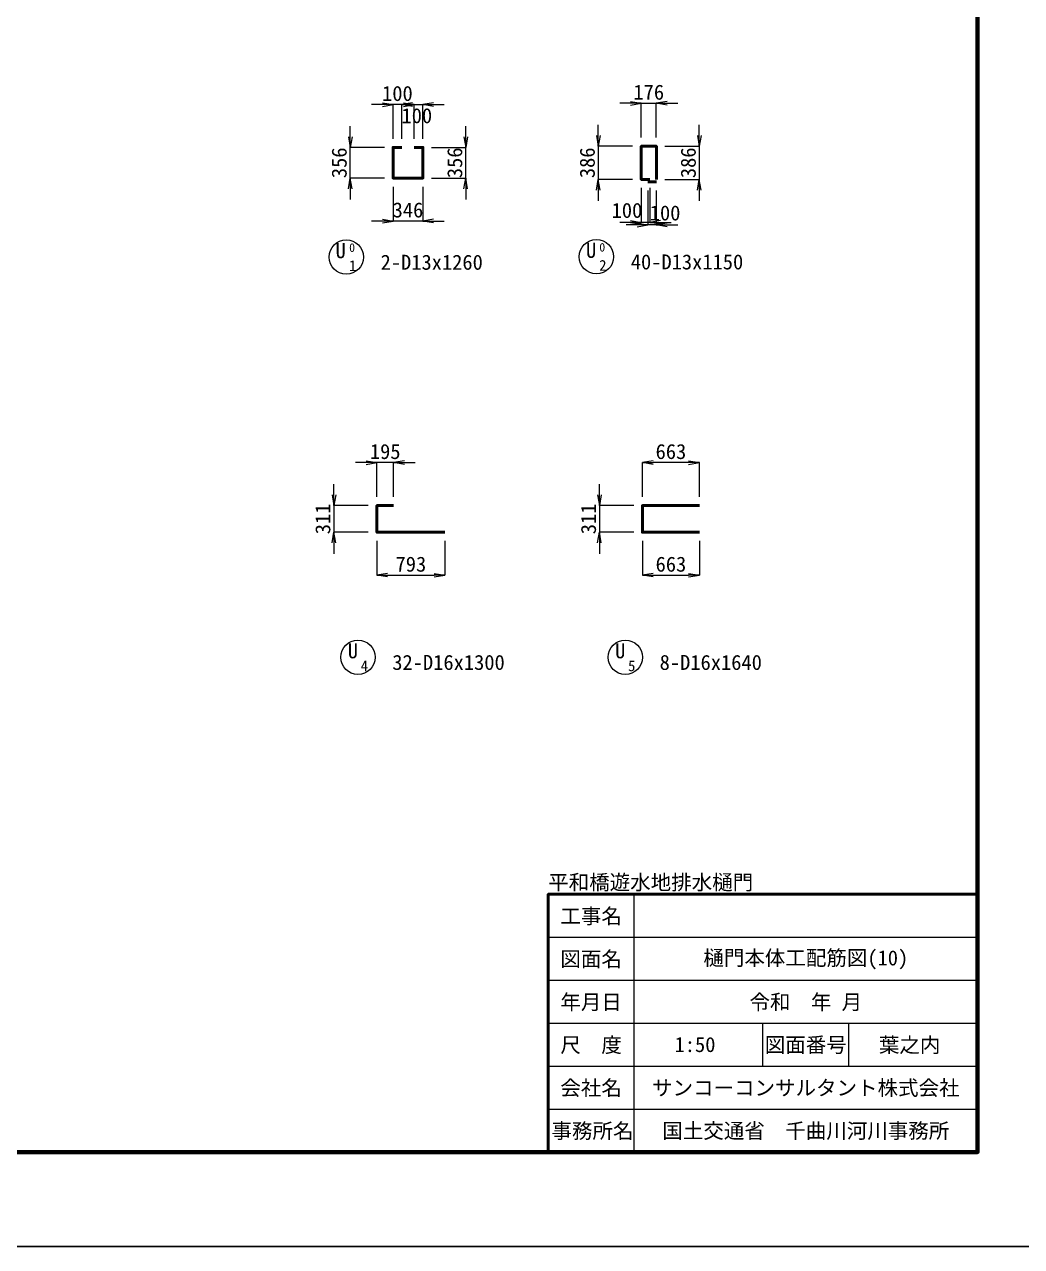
# Model space of a CAD drawing. Header units: millimetres. Extents: x 169470 to 758170, y -17820 to 11880.
# Drawn here: x 577846 to 589457, y -17820 to -3595 of the extents above; entities that cross this region are included whole.
import ezdxf
from ezdxf.enums import TextEntityAlignment as Align

# ---------------------------------------------------------------- set-up
doc = ezdxf.new("R2010")
doc.units = ezdxf.units.MM
doc.header["$LTSCALE"] = 50
doc.header["$PDSIZE"] = 300
doc.layers.get('Defpoints').update_dxf_attribs({"color": 151})
for name, color, linetype, lineweight in [('D-STR', 1, 'Continuous', 50), ('D-STR-DIM', 7, 'Continuous', 13), ('D-STR-TXT', 7, 'Continuous', 13), ('D-TTL', 2, 'Continuous', 140), ('D-TTL-FRAM', 2, 'Continuous', 50), ('D-TTL-LINE', 7, 'Continuous', 13), ('D-TTL-TXT', 7, 'Continuous', 13)]:
    doc.layers.add(name, color=color, linetype=linetype, lineweight=lineweight)
doc.styles.add('MS ゴシック', font='MS Gothic.ttf')
doc.styles.add('YOKO_GOTHIC', font='MS Gothic.ttf')
doc.dimstyles.new('DIM-50', dxfattribs={"dimscale": 50, "dimtxt": 3.5, "dimasz": 2.5, "dimexe": 0, "dimexo": 2, "dimgap": 0.8, "dimtad": 1, "dimdec": 0, "dimzin": 1, "dimdsep": 46, "dimtxsty": 'MS ゴシック', "dimblk": 'OPEN', "dimcen": 0.1, "dimclrd": 256, "dimclre": 256, "dimclrt": 256, "dimaunit": 1, "dimadec": 3, "dimazin": 0, "dimtfac": 1, "dimtdec": 0, "dimtix": 1, "dimtmove": 2, "dimatfit": 3, "dimldrblk": 'OPEN', "dimfxl": 1, "dimlwd": -1, "dimlwe": -1, "dimarcsym": 2})

# ---------------------------------------------------------------- blocks, each defined once
blk = doc.blocks.new('_Open')
at = {"color": 0, "linetype": 'ByBlock', "lineweight": -2}
for p, q in [((-1, 0.17), (0, 0)), ((-1, -0.17), (0, 0)), ((0, 0), (-1, 0))]:
    blk.add_line(p, q, dxfattribs=at)
blk = doc.blocks.new('*D2097')
at = {"layer": 'D-STR-DIM', "ltscale": 1500, "transparency": 16777216}
for p, q in [((582985, -4902), (582985, -4777)), ((582585, -5027), (582985, -5027)), ((582985, -5383), (582985, -5027)), ((582585, -5383), (582985, -5383)), ((582985, -5508), (582985, -5633))]:
    blk.add_line(p, q, dxfattribs=at)
at = {"layer": 'Defpoints', "color": 0, "ltscale": 1500, "transparency": 16777216}
for p in [(582485, -5027), (582985, -5027), (582485, -5383)]:
    blk.add_point(p, dxfattribs=at)
at = {"layer": 'D-STR-DIM', "ltscale": 1500, "transparency": 16777216, "xscale": 125, "yscale": 125, "zscale": 125}
for p, rotation in [((582985, -5027), 270), ((582985, -5383), 90)]:
    blk.add_blockref('_Open', p, dxfattribs=dict(at, rotation=rotation))
at = {"layer": 'D-STR-DIM', "ltscale": 1500, "transparency": 16777216, "insert": (582858, -5205), "char_height": 175, "attachment_point": 5, "rotation": 90, "style": 'MS ゴシック'}
blk.add_mtext('356', dxfattribs=at)
blk = doc.blocks.new('*D2098')
at = {"layer": 'D-STR-DIM', "ltscale": 1500, "transparency": 16777216}
for p, q in [((582139, -5483), (582139, -5883)), ((582485, -5483), (582485, -5883)), ((582014, -5883), (581889, -5883)), ((582485, -5883), (582139, -5883)), ((582610, -5883), (582735, -5883))]:
    blk.add_line(p, q, dxfattribs=at)
at = {"layer": 'Defpoints', "color": 0, "ltscale": 1500, "transparency": 16777216}
for p in [(582139, -5383), (582485, -5383), (582139, -5883)]:
    blk.add_point(p, dxfattribs=at)
at = {"layer": 'D-STR-DIM', "ltscale": 1500, "transparency": 16777216, "xscale": 125, "yscale": 125, "zscale": 125}
blk.add_blockref('_Open', (582139, -5883), dxfattribs=at)
at = {"layer": 'D-STR-DIM', "ltscale": 1500, "transparency": 16777216, "xscale": 125, "yscale": 125, "zscale": 125, "rotation": 180}
blk.add_blockref('_Open', (582485, -5883), dxfattribs=at)
at = {"layer": 'D-STR-DIM', "ltscale": 1500, "transparency": 16777216, "insert": (582312, -5755), "char_height": 175, "attachment_point": 5, "style": 'MS ゴシック'}
blk.add_mtext('346', dxfattribs=at)
blk = doc.blocks.new('*D2099')
at = {"layer": 'D-STR-DIM', "ltscale": 1500, "transparency": 16777216}
for p, q in [((581639, -4902), (581639, -4777)), ((582039, -5027), (581639, -5027)), ((581639, -5383), (581639, -5027)), ((582039, -5383), (581639, -5383)), ((581639, -5508), (581639, -5633))]:
    blk.add_line(p, q, dxfattribs=at)
at = {"layer": 'Defpoints', "color": 0, "ltscale": 1500, "transparency": 16777216}
for p in [(581639, -5027), (582139, -5027), (582139, -5383)]:
    blk.add_point(p, dxfattribs=at)
at = {"layer": 'D-STR-DIM', "ltscale": 1500, "transparency": 16777216, "xscale": 125, "yscale": 125, "zscale": 125}
for p, rotation in [((581639, -5027), 270), ((581639, -5383), 90)]:
    blk.add_blockref('_Open', p, dxfattribs=dict(at, rotation=rotation))
at = {"layer": 'D-STR-DIM', "ltscale": 1500, "transparency": 16777216, "insert": (581512, -5205), "char_height": 175, "attachment_point": 5, "rotation": 90, "style": 'MS ゴシック'}
blk.add_mtext('356', dxfattribs=at)
blk = doc.blocks.new('*D2100')
at = {"layer": 'D-STR-DIM', "ltscale": 1500, "transparency": 16777216}
for p, q in [((582014, -4527), (581889, -4527)), ((582139, -4927), (582139, -4527)), ((582239, -4527), (582139, -4527)), ((582239, -4927), (582239, -4527)), ((582364, -4527), (582489, -4527))]:
    blk.add_line(p, q, dxfattribs=at)
at = {"layer": 'Defpoints', "color": 0, "ltscale": 1500, "transparency": 16777216}
for p in [(582139, -4527), (582139, -5027), (582239, -5027)]:
    blk.add_point(p, dxfattribs=at)
at = {"layer": 'D-STR-DIM', "ltscale": 1500, "transparency": 16777216, "xscale": 125, "yscale": 125, "zscale": 125}
blk.add_blockref('_Open', (582139, -4527), dxfattribs=at)
at = {"layer": 'D-STR-DIM', "ltscale": 1500, "transparency": 16777216, "xscale": 125, "yscale": 125, "zscale": 125, "rotation": 180}
blk.add_blockref('_Open', (582239, -4527), dxfattribs=at)
at = {"layer": 'D-STR-DIM', "ltscale": 1500, "transparency": 16777216, "insert": (582189, -4399), "char_height": 175, "attachment_point": 5, "style": 'MS ゴシック'}
blk.add_mtext('100', dxfattribs=at)
blk = doc.blocks.new('*D2101')
at = {"layer": 'D-STR-DIM', "ltscale": 1500, "transparency": 16777216}
for p, q in [((582260, -4527), (582135, -4527)), ((582385, -4927), (582385, -4527)), ((582385, -4527), (582485, -4527)), ((582485, -4927), (582485, -4527)), ((582610, -4527), (582735, -4527))]:
    blk.add_line(p, q, dxfattribs=at)
at = {"layer": 'Defpoints', "color": 0, "ltscale": 1500, "transparency": 16777216}
for p in [(582485, -4527), (582385, -5027), (582485, -5027)]:
    blk.add_point(p, dxfattribs=at)
at = {"layer": 'D-STR-DIM', "ltscale": 1500, "transparency": 16777216, "xscale": 125, "yscale": 125, "zscale": 125}
blk.add_blockref('_Open', (582385, -4527), dxfattribs=at)
at = {"layer": 'D-STR-DIM', "ltscale": 1500, "transparency": 16777216, "xscale": 125, "yscale": 125, "zscale": 125, "rotation": 180}
blk.add_blockref('_Open', (582485, -4527), dxfattribs=at)
at = {"layer": 'D-STR-DIM', "ltscale": 1500, "transparency": 16777216, "insert": (582415, -4658), "char_height": 175, "attachment_point": 5, "style": 'MS ゴシック'}
blk.add_mtext('100', dxfattribs=at)
blk = doc.blocks.new('*D2044')
at = {"layer": 'D-STR-DIM', "ltscale": 1500, "transparency": 16777216}
for p, q in [((585704, -4887), (585704, -4762)), ((585304, -5012), (585704, -5012)), ((585704, -5012), (585704, -5398)), ((585304, -5398), (585704, -5398)), ((585704, -5523), (585704, -5648))]:
    blk.add_line(p, q, dxfattribs=at)
at = {"layer": 'Defpoints', "color": 0, "ltscale": 1500, "transparency": 16777216}
for p in [(585204, -5012), (585204, -5398), (585704, -5398)]:
    blk.add_point(p, dxfattribs=at)
at = {"layer": 'D-STR-DIM', "ltscale": 1500, "transparency": 16777216, "xscale": 125, "yscale": 125, "zscale": 125}
for p, rotation in [((585704, -5012), 270), ((585704, -5398), 90)]:
    blk.add_blockref('_Open', p, dxfattribs=dict(at, rotation=rotation))
at = {"layer": 'D-STR-DIM', "ltscale": 1500, "transparency": 16777216, "insert": (585577, -5205), "char_height": 175, "attachment_point": 5, "rotation": 90, "style": 'MS ゴシック'}
blk.add_mtext('386', dxfattribs=at)
blk = doc.blocks.new('*D2045')
at = {"layer": 'D-STR-DIM', "ltscale": 1500, "transparency": 16777216}
for p, q in [((584528, -4887), (584528, -4762)), ((584928, -5012), (584528, -5012)), ((584528, -5012), (584528, -5398)), ((584928, -5398), (584528, -5398)), ((584528, -5523), (584528, -5648))]:
    blk.add_line(p, q, dxfattribs=at)
at = {"layer": 'Defpoints', "color": 0, "ltscale": 1500, "transparency": 16777216}
for p in [(585028, -5012), (584528, -5398), (585028, -5398)]:
    blk.add_point(p, dxfattribs=at)
at = {"layer": 'D-STR-DIM', "ltscale": 1500, "transparency": 16777216, "xscale": 125, "yscale": 125, "zscale": 125}
for p, rotation in [((584528, -5012), 270), ((584528, -5398), 90)]:
    blk.add_blockref('_Open', p, dxfattribs=dict(at, rotation=rotation))
at = {"layer": 'D-STR-DIM', "ltscale": 1500, "transparency": 16777216, "insert": (584401, -5205), "char_height": 175, "attachment_point": 5, "rotation": 90, "style": 'MS ゴシック'}
blk.add_mtext('386', dxfattribs=at)
blk = doc.blocks.new('*D2046')
at = {"layer": 'D-STR-DIM', "ltscale": 1500, "transparency": 16777216}
for p, q in [((585028, -5498), (585028, -5898)), ((585128, -5498), (585128, -5898)), ((584903, -5898), (584778, -5898)), ((585128, -5898), (585028, -5898)), ((585253, -5898), (585378, -5898))]:
    blk.add_line(p, q, dxfattribs=at)
at = {"layer": 'Defpoints', "color": 0, "ltscale": 1500, "transparency": 16777216}
for p in [(585028, -5398), (585128, -5398), (585028, -5898)]:
    blk.add_point(p, dxfattribs=at)
at = {"layer": 'D-STR-DIM', "ltscale": 1500, "transparency": 16777216, "xscale": 125, "yscale": 125, "zscale": 125}
blk.add_blockref('_Open', (585028, -5898), dxfattribs=at)
at = {"layer": 'D-STR-DIM', "ltscale": 1500, "transparency": 16777216, "xscale": 125, "yscale": 125, "zscale": 125, "rotation": 180}
blk.add_blockref('_Open', (585128, -5898), dxfattribs=at)
at = {"layer": 'D-STR-DIM', "ltscale": 1500, "transparency": 16777216, "insert": (584862, -5760), "char_height": 175, "attachment_point": 5, "style": 'MS ゴシック'}
blk.add_mtext('100', dxfattribs=at)
blk = doc.blocks.new('*D1648')
at = {"layer": 'D-STR-DIM', "ltscale": 1500, "transparency": 16777216}
for p, q in [((585104, -5528), (585104, -5928)), ((585204, -5528), (585204, -5928)), ((584979, -5928), (584854, -5928)), ((585204, -5928), (585104, -5928)), ((585329, -5928), (585454, -5928))]:
    blk.add_line(p, q, dxfattribs=at)
at = {"layer": 'Defpoints', "color": 0, "ltscale": 1500, "transparency": 16777216}
for p in [(585104, -5428), (585204, -5428), (585104, -5928)]:
    blk.add_point(p, dxfattribs=at)
at = {"layer": 'D-STR-DIM', "ltscale": 1500, "transparency": 16777216, "xscale": 125, "yscale": 125, "zscale": 125}
blk.add_blockref('_Open', (585104, -5928), dxfattribs=at)
at = {"layer": 'D-STR-DIM', "ltscale": 1500, "transparency": 16777216, "xscale": 125, "yscale": 125, "zscale": 125, "rotation": 180}
blk.add_blockref('_Open', (585204, -5928), dxfattribs=at)
at = {"layer": 'D-STR-DIM', "ltscale": 1500, "transparency": 16777216, "insert": (585306, -5790), "char_height": 175, "attachment_point": 5, "style": 'MS ゴシック'}
blk.add_mtext('100', dxfattribs=at)
blk = doc.blocks.new('*D2047')
at = {"layer": 'D-STR-DIM', "ltscale": 1500, "transparency": 16777216}
for p, q in [((584903, -4512), (584778, -4512)), ((585028, -4912), (585028, -4512)), ((585028, -4512), (585204, -4512)), ((585204, -4912), (585204, -4512)), ((585329, -4512), (585454, -4512))]:
    blk.add_line(p, q, dxfattribs=at)
at = {"layer": 'Defpoints', "color": 0, "ltscale": 1500, "transparency": 16777216}
for p in [(585204, -4512), (585028, -5012), (585204, -5012)]:
    blk.add_point(p, dxfattribs=at)
at = {"layer": 'D-STR-DIM', "ltscale": 1500, "transparency": 16777216, "xscale": 125, "yscale": 125, "zscale": 125}
blk.add_blockref('_Open', (585028, -4512), dxfattribs=at)
at = {"layer": 'D-STR-DIM', "ltscale": 1500, "transparency": 16777216, "xscale": 125, "yscale": 125, "zscale": 125, "rotation": 180}
blk.add_blockref('_Open', (585204, -4512), dxfattribs=at)
at = {"layer": 'D-STR-DIM', "ltscale": 1500, "transparency": 16777216, "insert": (585116, -4384), "char_height": 175, "attachment_point": 5, "style": 'MS ゴシック'}
blk.add_mtext('176', dxfattribs=at)
blk = doc.blocks.new('*D2048')
at = {"layer": 'D-STR-DIM', "ltscale": 1500, "transparency": 16777216}
for p, q in [((581450, -9069), (581450, -8944)), ((581850, -9194), (581450, -9194)), ((581450, -9194), (581450, -9505)), ((581850, -9505), (581450, -9505)), ((581450, -9630), (581450, -9755))]:
    blk.add_line(p, q, dxfattribs=at)
at = {"layer": 'Defpoints', "color": 0, "ltscale": 1500, "transparency": 16777216}
for p in [(581950, -9194), (581450, -9505), (581950, -9505)]:
    blk.add_point(p, dxfattribs=at)
at = {"layer": 'D-STR-DIM', "ltscale": 1500, "transparency": 16777216, "xscale": 125, "yscale": 125, "zscale": 125}
for p, rotation in [((581450, -9194), 270), ((581450, -9505), 90)]:
    blk.add_blockref('_Open', p, dxfattribs=dict(at, rotation=rotation))
at = {"layer": 'D-STR-DIM', "ltscale": 1500, "transparency": 16777216, "insert": (581322, -9350), "char_height": 175, "attachment_point": 5, "rotation": 90, "style": 'MS ゴシック'}
blk.add_mtext('311', dxfattribs=at)
blk = doc.blocks.new('*D2049')
at = {"layer": 'D-STR-DIM', "ltscale": 1500, "transparency": 16777216}
for p, q in [((581825, -8694), (581700, -8694)), ((581950, -9094), (581950, -8694)), ((582145, -8694), (581950, -8694)), ((582145, -9094), (582145, -8694)), ((582270, -8694), (582395, -8694))]:
    blk.add_line(p, q, dxfattribs=at)
at = {"layer": 'Defpoints', "color": 0, "ltscale": 1500, "transparency": 16777216}
for p in [(581950, -8694), (581950, -9194), (582145, -9194)]:
    blk.add_point(p, dxfattribs=at)
at = {"layer": 'D-STR-DIM', "ltscale": 1500, "transparency": 16777216, "xscale": 125, "yscale": 125, "zscale": 125}
blk.add_blockref('_Open', (581950, -8694), dxfattribs=at)
at = {"layer": 'D-STR-DIM', "ltscale": 1500, "transparency": 16777216, "xscale": 125, "yscale": 125, "zscale": 125, "rotation": 180}
blk.add_blockref('_Open', (582145, -8694), dxfattribs=at)
at = {"layer": 'D-STR-DIM', "ltscale": 1500, "transparency": 16777216, "insert": (582047, -8567), "char_height": 175, "attachment_point": 5, "style": 'MS ゴシック'}
blk.add_mtext('195', dxfattribs=at)
blk = doc.blocks.new('*D2050')
at = {"layer": 'D-STR-DIM', "ltscale": 1500, "transparency": 16777216}
for p, q in [((581950, -9605), (581950, -10005)), ((582743, -9605), (582743, -10005)), ((582075, -10005), (582618, -10005))]:
    blk.add_line(p, q, dxfattribs=at)
at = {"layer": 'Defpoints', "color": 0, "ltscale": 1500, "transparency": 16777216}
for p in [(581950, -9505), (582743, -9505), (582743, -10005)]:
    blk.add_point(p, dxfattribs=at)
at = {"layer": 'D-STR-DIM', "ltscale": 1500, "transparency": 16777216, "xscale": 125, "yscale": 125, "zscale": 125, "rotation": 180}
blk.add_blockref('_Open', (581950, -10005), dxfattribs=at)
at = {"layer": 'D-STR-DIM', "ltscale": 1500, "transparency": 16777216, "xscale": 125, "yscale": 125, "zscale": 125}
blk.add_blockref('_Open', (582743, -10005), dxfattribs=at)
at = {"layer": 'D-STR-DIM', "ltscale": 1500, "transparency": 16777216, "insert": (582346, -9878), "char_height": 175, "attachment_point": 5, "style": 'MS ゴシック'}
blk.add_mtext('793', dxfattribs=at)
blk = doc.blocks.new('*D2051')
at = {"layer": 'D-STR-DIM', "ltscale": 1500, "transparency": 16777216}
for p, q in [((584542, -9069), (584542, -8944)), ((584942, -9194), (584542, -9194)), ((584542, -9194), (584542, -9505)), ((584942, -9505), (584542, -9505)), ((584542, -9630), (584542, -9755))]:
    blk.add_line(p, q, dxfattribs=at)
at = {"layer": 'Defpoints', "color": 0, "ltscale": 1500, "transparency": 16777216}
for p in [(585042, -9194), (584542, -9505), (585042, -9505)]:
    blk.add_point(p, dxfattribs=at)
at = {"layer": 'D-STR-DIM', "ltscale": 1500, "transparency": 16777216, "xscale": 125, "yscale": 125, "zscale": 125}
for p, rotation in [((584542, -9194), 270), ((584542, -9505), 90)]:
    blk.add_blockref('_Open', p, dxfattribs=dict(at, rotation=rotation))
at = {"layer": 'D-STR-DIM', "ltscale": 1500, "transparency": 16777216, "insert": (584415, -9350), "char_height": 175, "attachment_point": 5, "rotation": 90, "style": 'MS ゴシック'}
blk.add_mtext('311', dxfattribs=at)
blk = doc.blocks.new('*D2052')
at = {"layer": 'D-STR-DIM', "ltscale": 1500, "transparency": 16777216}
for p, q in [((585042, -9094), (585042, -8694)), ((585580, -8694), (585167, -8694)), ((585705, -9094), (585705, -8694))]:
    blk.add_line(p, q, dxfattribs=at)
at = {"layer": 'Defpoints', "color": 0, "ltscale": 1500, "transparency": 16777216}
for p in [(585042, -8694), (585042, -9194), (585705, -9194)]:
    blk.add_point(p, dxfattribs=at)
at = {"layer": 'D-STR-DIM', "ltscale": 1500, "transparency": 16777216, "xscale": 125, "yscale": 125, "zscale": 125, "rotation": 180}
blk.add_blockref('_Open', (585042, -8694), dxfattribs=at)
at = {"layer": 'D-STR-DIM', "ltscale": 1500, "transparency": 16777216, "xscale": 125, "yscale": 125, "zscale": 125}
blk.add_blockref('_Open', (585705, -8694), dxfattribs=at)
at = {"layer": 'D-STR-DIM', "ltscale": 1500, "transparency": 16777216, "insert": (585374, -8567), "char_height": 175, "attachment_point": 5, "style": 'MS ゴシック'}
blk.add_mtext('663', dxfattribs=at)
blk = doc.blocks.new('*D2053')
at = {"layer": 'D-STR-DIM', "ltscale": 1500, "transparency": 16777216}
for p, q in [((585042, -9605), (585042, -10005)), ((585705, -9605), (585705, -10005)), ((585167, -10005), (585580, -10005))]:
    blk.add_line(p, q, dxfattribs=at)
at = {"layer": 'Defpoints', "color": 0, "ltscale": 1500, "transparency": 16777216}
for p in [(585042, -9505), (585705, -9505), (585705, -10005)]:
    blk.add_point(p, dxfattribs=at)
at = {"layer": 'D-STR-DIM', "ltscale": 1500, "transparency": 16777216, "xscale": 125, "yscale": 125, "zscale": 125, "rotation": 180}
blk.add_blockref('_Open', (585042, -10005), dxfattribs=at)
at = {"layer": 'D-STR-DIM', "ltscale": 1500, "transparency": 16777216, "xscale": 125, "yscale": 125, "zscale": 125}
blk.add_blockref('_Open', (585705, -10005), dxfattribs=at)
at = {"layer": 'D-STR-DIM', "ltscale": 1500, "transparency": 16777216, "insert": (585374, -9878), "char_height": 175, "attachment_point": 5, "style": 'MS ゴシック'}
blk.add_mtext('663', dxfattribs=at)

msp = doc.modelspace()

# ---------------------------------------------------------------- linework, layer by layer
at = {"layer": 'D-STR'}
msp.add_line((585204.41, -5427.92), (585104.41, -5427.92), dxfattribs=at)
for points in [[(582239.26, -5026.92), (582139.26, -5026.92), (582139.26, -5382.92), (582485.26, -5382.92), (582485.26, -5026.92), (582385.26, -5026.92)], [(585128.41, -5397.92), (585028.41, -5397.92), (585028.41, -5011.92), (585204.41, -5011.92), (585204.41, -5397.92)], [(582742.83, -9505.18), (581949.83, -9505.18), (581949.83, -9194.18), (582144.83, -9194.18)], [(585705.45, -9505.18), (585042.45, -9505.18), (585042.45, -9194.18), (585705.45, -9194.18)]]:
    msp.add_lwpolyline(points, dxfattribs=at)
at = {"layer": 'D-STR-TXT'}
msp.add_circle((581593.19, -6302.41), 200, dxfattribs=at)
at = {"layer": 'D-STR-TXT', "color": 4}
for centre in [(584506.47, -6298.52), (581729.52, -10960.15), (584842.68, -10960.15)]:
    msp.add_circle(centre, 200, dxfattribs=at)
at = {"layer": 'D-TTL'}
msp.add_lwpolyline([(548944.53, 10780), (548944.53, -16720), (588944.53, -16720), (588944.53, 10780)], close=True, dxfattribs=at)
at = {"layer": 'D-TTL-FRAM'}
msp.add_lwpolyline([(583944.53, -16720), (583944.53, -13720), (588944.53, -13720)], dxfattribs=at)
at = {"layer": 'D-TTL-LINE'}
for p, q in [((584944.53, -16720), (584944.53, -13720)), ((583944.53, -14220), (588944.53, -14220)), ((583944.53, -14720), (588944.53, -14720)), ((583944.53, -15220), (588944.53, -15220)), ((586444.53, -15720), (586444.53, -15220)), ((587444.53, -15720), (587444.53, -15220)), ((583944.53, -15720), (588944.53, -15720)), ((583944.53, -16220), (588944.53, -16220))]:
    msp.add_line(p, q, dxfattribs=at)
at = {"layer": 'Defpoints', "color": 1}
msp.add_lwpolyline([(547919.53, 11880), (547919.53, -17820), (589969.53, -17820), (589969.53, 11880)], close=True, dxfattribs=at)

# ---------------------------------------------------------------- texts
at = {"layer": 'D-STR-TXT', "style": 'YOKO_GOTHIC'}
for s, height, p in [('U', 175, (581528.37, -6227.41)), ('1', 125, (581668.19, -6402.41))]:
    msp.add_text(s, height=height, dxfattribs=at).set_placement(p, align=Align.MIDDLE_CENTER)
msp.add_text('0', height=100, dxfattribs=at).set_placement((581661.31, -6242.22), align=Align.CENTER)
at = {"layer": 'D-STR-TXT', "color": 4, "style": 'YOKO_GOTHIC'}
for s, height, p in [('U', 175, (584444.4, -6223.52)), ('2', 125, (584581.47, -6398.52)), ('U ', 175, (581729.52, -10885.15)), ('U ', 175, (584842.68, -10885.15)), ('4', 125, (581804.52, -11060.15)), ('5', 125, (584917.68, -11060.15))]:
    msp.add_text(s, height=height, dxfattribs=at).set_placement(p, align=Align.MIDDLE_CENTER)
msp.add_text('0', height=100, dxfattribs=at).set_placement((584574.59, -6238.33), align=Align.CENTER)
at = {"layer": 'D-STR-TXT', "style": 'YOKO_GOTHIC'}
msp.add_text('2-D13x1260', height=175, dxfattribs=at).set_placement((581993.19, -6502.41), align=Align.BOTTOM_LEFT)
at = {"layer": 'D-STR-TXT', "color": 4, "style": 'YOKO_GOTHIC'}
for s, p in [('40-D13x1150', (584906.47, -6498.52)), ('32-D16x1300', (582129.52, -11160.15)), ('8-D16x1640', (585242.68, -11160.15))]:
    msp.add_text(s, height=175, dxfattribs=at).set_placement(p, align=Align.BOTTOM_LEFT)
at = {"layer": 'D-TTL-TXT', "style": 'MS ゴシック'}
msp.add_text('平和橋遊水地排水樋門', height=175, dxfattribs=at).set_placement((583944.53, -13720), align=Align.BOTTOM_LEFT)
for s, p in [('工事名', (584444.53, -13970)), ('図面名', (584444.53, -14470)), ('樋門本体工配筋図(10)', (586944.53, -14470)), ('年月日', (584444.53, -14970)), ('令和  年 月', (586944.53, -14970)), ('尺\u3000度', (584444.53, -15470)), ('図面番号', (586944.53, -15470)), ('葉之内', (588154.43, -15470)), ('1:50', (585654.43, -15470)), ('会社名', (584444.53, -15970)), ('サンコーコンサルタント株式会社', (586944.53, -15970)), ('国土交通省\u3000千曲川河川事務所', (586944.53, -16470)), ('事務所名', (584460.6, -16470))]:
    msp.add_text(s, height=175, dxfattribs=at).set_placement(p, align=Align.MIDDLE)

# ---------------------------------------------------------------- dimensions: what is measured, and where the dimension line sits
at = {"layer": 'D-STR-DIM', "ltscale": 1500}
for base, p1, p2, picture, middle in [((582139.26, -4526.92), (582239.26, -5026.92), (582139.26, -5026.92), '*D2100', (582189.26, -4399.42)), ((585204.41, -4511.92), (585028.41, -5011.92), (585204.41, -5011.92), '*D2047', (585116.41, -4384.42)), ((582139.26, -5882.92), (582485.26, -5382.92), (582139.26, -5382.92), '*D2098', (582312.26, -5755.42)), ((581949.83, -8694.18), (582144.83, -9194.18), (581949.83, -9194.18), '*D2049', (582047.33, -8566.68)), ((585042.45, -8694.18), (585705.45, -9194.18), (585042.45, -9194.18), '*D2052', (585373.95, -8566.68)), ((582742.83, -10005.18), (581949.83, -9505.18), (582742.83, -9505.18), '*D2050', (582346.33, -9877.68)), ((585705.45, -10005.18), (585042.45, -9505.18), (585705.45, -9505.18), '*D2053', (585373.95, -9877.68))]:
    dim = msp.add_linear_dim(base=base, p1=p1, p2=p2, dimstyle='DIM-50', dxfattribs=at)
    dim.commit()
    dim.dimension.update_dxf_attribs({"geometry": picture, "text_midpoint": middle})
for base, p1, p2, picture, middle in [((582485.26, -4526.92), (582385.26, -5026.92), (582485.26, -5026.92), '*D2101', (582415.26, -4657.82)), ((585028.41, -5897.92), (585128.41, -5397.92), (585028.41, -5397.92), '*D2046', (584862.18, -5760.42)), ((585104.41, -5927.92), (585204.41, -5427.92), (585104.41, -5427.92), '*D1648', (585306.46, -5790.42))]:
    dim = msp.add_linear_dim(base=base, p1=p1, p2=p2, dimstyle='DIM-50', dxfattribs=at)
    dim.commit()
    dim.dimension.update_dxf_attribs({"geometry": picture, "text_midpoint": middle, "dimtype": 160})
for base, p1, p2, picture, middle in [((581639.26, -5026.92), (582139.26, -5382.92), (582139.26, -5026.92), '*D2099', (581511.76, -5204.92)), ((582985.26, -5026.92), (582485.26, -5382.92), (582485.26, -5026.92), '*D2097', (582857.76, -5204.92)), ((584528.41, -5397.92), (585028.41, -5011.92), (585028.41, -5397.92), '*D2045', (584400.91, -5204.92)), ((585704.41, -5397.92), (585204.41, -5011.92), (585204.41, -5397.92), '*D2044', (585576.91, -5204.92)), ((581449.83, -9505.18), (581949.83, -9194.18), (581949.83, -9505.18), '*D2048', (581322.33, -9349.68)), ((584542.45, -9505.18), (585042.45, -9194.18), (585042.45, -9505.18), '*D2051', (584414.95, -9349.68))]:
    dim = msp.add_linear_dim(base=base, p1=p1, p2=p2, angle=90, dimstyle='DIM-50', dxfattribs=at)
    dim.commit()
    dim.dimension.update_dxf_attribs({"geometry": picture, "text_midpoint": middle})

doc.saveas('drawing.dxf')
